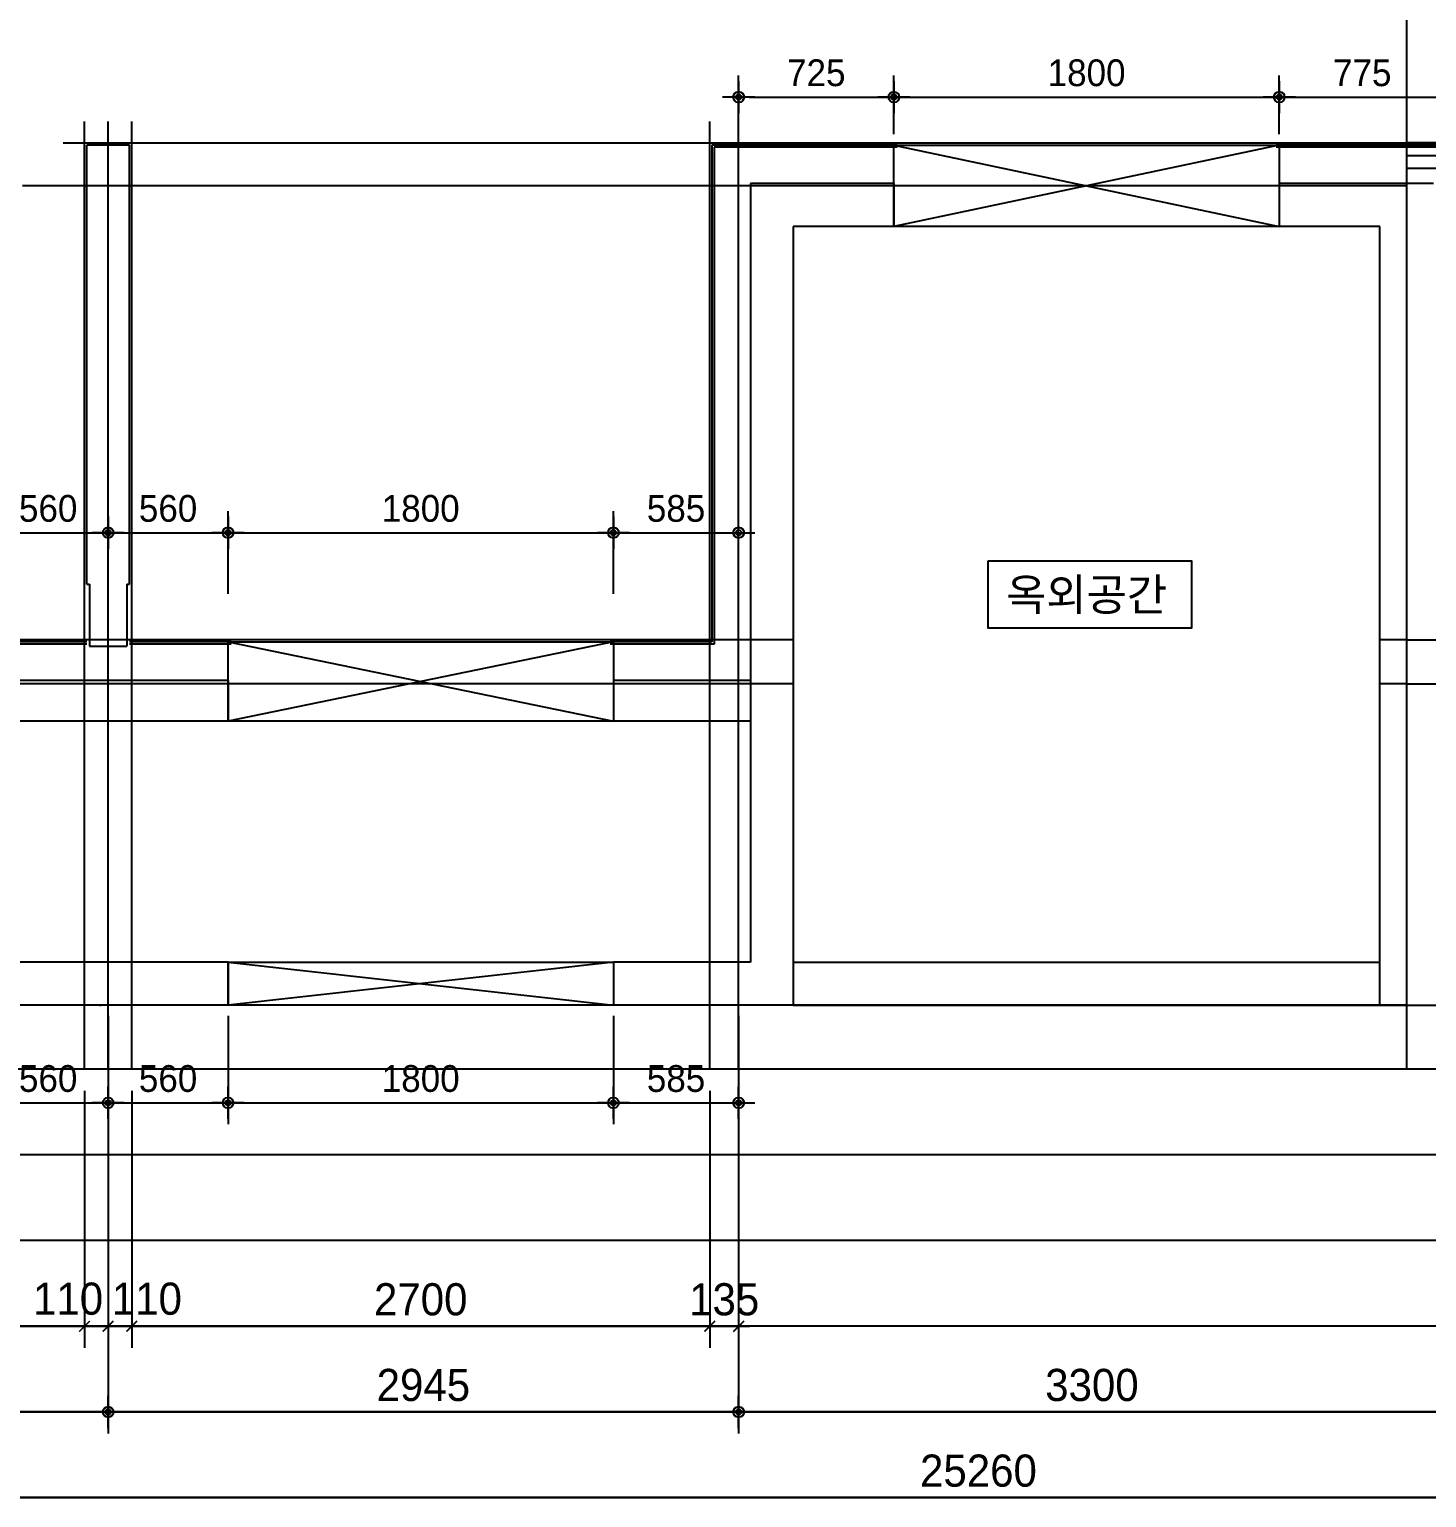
# Model space of a CAD drawing. Header units: millimetres. Extents: x 0 to 92204, y -190080 to 23760.
# Drawn here: x 13425 to 19951, y -154558 to -147703 of the extents above; entities that cross this region are included whole.
import ezdxf
from ezdxf.enums import TextEntityAlignment as Align

# ---------------------------------------------------------------- set-up
doc = ezdxf.new("R2010")
doc.units = ezdxf.units.MM
doc.header["$LTSCALE"] = 100
doc.linetypes.add('AUDIT_D_220706163347-0', pattern=[0])
doc.linetypes.add('CEN', pattern=[62, 60, -1, 0, -1])
doc.layers.get('defpoints').update_dxf_attribs({"color": 139})
for name, color, linetype in [('AA-XXXX-DIMS', 7, 'Continuous'), ('CEN_CON', 1, 'CEN'), ('CEN_WALL', 12, 'CEN'), ('CONC', 2, 'Continuous'), ('DIM', 7, 'AUDIT_D_220706163347-0'), ('ELE3_CON', 7, 'Continuous'), ('MC', 135, 'Continuous'), ('WAL', 3, 'Continuous'), ('WAL_DRY', 7, 'Continuous'), ('실명', 3, 'AUDIT_D_220706163347-0'), ('실명박스', 7, 'AUDIT_D_220706163347-0'), ('창호-open', 4, 'Continuous')]:
    doc.layers.add(name, color=color, linetype=linetype)
doc.styles.add('HAUD01', font='Dotum.ttf')
doc.styles.add('돋움', font='Dotum.ttf')
doc.styles.add('맑은고딕', font='malgun.ttf', dxfattribs={"width": 0.9})
doc.dimstyles.new('DIM-50', dxfattribs={"dimscale": 50, "dimtxt": 3, "dimasz": 1, "dimexe": 2, "dimexo": 2, "dimgap": 1, "dimtad": 1, "dimdec": 0, "dimzin": 0, "dimdsep": 46, "dimtxsty": '맑은고딕', "dimblk1": 'DIMDOT', "dimblk2": 'DIMDOT', "dimsah": 1, "dimcen": 0.09, "dimdle": 2, "dimclrd": 7, "dimclre": 7, "dimclrt": 3, "dimadec": 0, "dimazin": 0, "dimtfac": 1, "dimtdec": 0, "dimtix": 1, "dimtmove": 2, "dimatfit": 3, "dimldrblk": 'DIMDOT', "dimfxl": 1, "dimtolj": 1, "dimtzin": 0, "dimarcsym": 0})
doc.dimstyles.new('MCDIM-50', dxfattribs={"dimscale": 50, "dimtxt": 3, "dimasz": 1, "dimexe": 2, "dimexo": 2, "dimgap": 1, "dimtad": 1, "dimdec": 0, "dimzin": 0, "dimdsep": 46, "dimtxsty": '맑은고딕', "dimblk1": 'ARCHTICK', "dimblk2": 'ARCHTICK', "dimsah": 1, "dimcen": 0.09, "dimdle": 2, "dimclrd": 7, "dimclre": 7, "dimclrt": 3, "dimadec": 0, "dimazin": 0, "dimtfac": 1, "dimtdec": 0, "dimtix": 1, "dimtmove": 2, "dimatfit": 3, "dimldrblk": 'ARCHTICK', "dimfxl": 1, "dimtolj": 1, "dimtzin": 0, "dimarcsym": 0})
doc.dimstyles.new('내부100', dxfattribs={"dimscale": 50, "dimtxt": 2.5, "dimasz": 1, "dimexe": 2, "dimexo": 1, "dimgap": 1, "dimtad": 1, "dimdec": 0, "dimzin": 0, "dimdsep": 46, "dimtxsty": '돋움', "dimblk1": 'DIMDOT', "dimblk2": 'DIMDOT', "dimsah": 1, "dimcen": 0.09, "dimdle": 2, "dimclrd": 7, "dimclre": 7, "dimclrt": 3, "dimadec": 0, "dimazin": 0, "dimtfac": 1, "dimtdec": 0, "dimtix": 1, "dimtmove": 2, "dimatfit": 3, "dimldrblk": 'DIMDOT', "dimfxl": 1, "dimtolj": 1, "dimtzin": 0, "dimarcsym": 0})

# ---------------------------------------------------------------- blocks, each defined once
blk = doc.blocks.new('U-131A(기본)', base_point=(-95320.8, -158830.5))
at = {"layer": 'CEN_CON'}
for p, q in [((-80690.8, -159130.5), (-80690.8, -151455.5)), ((-80690.8, -159130.5), (-80690.8, -151455.5)), ((-86755.8, -159130.5), (-86755.8, -154705.5)), ((-83810.8, -159130.5), (-83810.8, -154705.5)), ((-80690.8, -158830.5), (-95925.8, -158830.5)), ((-80690.8, -158830.5), (-69905.8, -158830.5))]:
    blk.add_line(p, q, dxfattribs=at)
at = {"layer": 'CEN_WALL'}
for p, q in [((-65455.8, -154865.5), (-80690.8, -154865.5)), ((-80690.8, -155005.5), (-84045.8, -155005.5)), ((-83555.8, -157330.5), (-91685.8, -157330.5)), ((-80690.8, -157330.5), (-80815.8, -157330.5)), ((-80690.8, -157330.5), (-65455.8, -157330.5))]:
    blk.add_line(p, q, dxfattribs=at)
at = {"layer": 'CONC'}
for p, q in [((-86855.8, -156865.5), (-86855.8, -154815.5)), ((-86655.8, -154815.5), (-86855.8, -154815.5)), ((-86655.8, -156865.5), (-86655.8, -154815.5)), ((-83755.8, -154995.5), (-83755.8, -158630.5)), ((-83085.8, -154995.5), (-83755.8, -154995.5)), ((-83085.8, -154995.5), (-83085.8, -155195.5)), ((-80565.8, -154995.5), (-81285.8, -154995.5)), ((-81285.8, -154995.5), (-81285.8, -155195.5)), ((-83555.8, -155195.5), (-83555.8, -158830.5)), ((-83085.8, -155195.5), (-83555.8, -155195.5)), ((-80815.8, -155195.5), (-81285.8, -155195.5)), ((-80815.8, -158830.5), (-80815.8, -155195.5)), ((-86855.8, -156865.5), (-86842.8, -156865.5)), ((-86842.8, -156865.5), (-86842.8, -157155.5)), ((-86668.8, -156865.5), (-86668.8, -157155.5)), ((-86668.8, -156865.5), (-86655.8, -156865.5)), ((-86842.8, -157155.5), (-86668.8, -157155.5)), ((-86195.8, -158630.5), (-87315.8, -158630.5)), ((-86195.8, -158630.5), (-86195.8, -158830.5)), ((-83755.8, -158630.5), (-84395.8, -158630.5)), ((-84395.8, -158630.5), (-84395.8, -158830.5)), ((-86195.8, -158830.5), (-87315.8, -158830.5)), ((-83555.8, -158830.5), (-84395.8, -158830.5)), ((-80815.8, -158830.5), (-79955.8, -158830.5))]:
    blk.add_line(p, q, dxfattribs=at)
at = {"layer": 'ELE3_CON'}
for p, q in [((-86195.8, -158630.5), (-84395.8, -158630.5)), ((-83555.8, -158630.5), (-80815.8, -158630.5)), ((-83555.8, -158830.5), (-80815.8, -158830.5))]:
    blk.add_line(p, q, dxfattribs=at)
at = {"layer": 'MC'}
for p, q in [((-86865.8, -159130.5), (-86865.8, -154705.5)), ((-86645.8, -159130.5), (-86645.8, -154705.5)), ((-83945.8, -159130.5), (-83945.8, -154705.5)), ((-86965.8, -154805.5), (-80510.8, -154805.5)), ((-65455.8, -154805.5), (-80690.8, -154805.5)), ((-65455.8, -154925.5), (-80690.8, -154925.5)), ((-83555.8, -157125.5), (-91685.8, -157125.5)), ((-80690.8, -157125.5), (-80815.8, -157125.5)), ((-80690.8, -157125.5), (-65455.8, -157125.5))]:
    blk.add_line(p, q, dxfattribs=at)
at = {"layer": 'WAL'}
for p, q in [((-86195.8, -157315.5), (-87315.8, -157315.5)), ((-86195.8, -157315.5), (-86195.8, -157505.5)), ((-83755.8, -157315.5), (-84395.8, -157315.5)), ((-84395.8, -157315.5), (-84395.8, -157505.5)), ((-86195.8, -157505.5), (-87315.8, -157505.5)), ((-83755.8, -157505.5), (-84395.8, -157505.5))]:
    blk.add_line(p, q, dxfattribs=at)
at = {"layer": 'WAL_DRY'}
for p, q in [((-83935.8, -154815.5), (-83935.8, -157135.5)), ((-83070.8, -154815.5), (-83935.8, -154815.5)), ((-83070.8, -154825.5), (-83925.8, -154825.5)), ((-83925.8, -154825.5), (-83925.8, -157145.5)), ((-80385.8, -154815.5), (-81300.8, -154815.5)), ((-80395.8, -154825.5), (-81300.8, -154825.5)), ((-86855.8, -157135.5), (-87330.8, -157135.5)), ((-86855.8, -157145.5), (-87330.8, -157145.5)), ((-86180.8, -157135.5), (-86655.8, -157135.5)), ((-86180.8, -157145.5), (-86655.8, -157145.5)), ((-83935.8, -157135.5), (-84410.8, -157135.5)), ((-83925.8, -157145.5), (-84410.8, -157145.5))]:
    blk.add_line(p, q, dxfattribs=at)
blk = doc.blocks.new('DIMDOT')
at = {"layer": 'AA-XXXX-DIMS'}
for p, q in [((0, -1.5), (0, 1.5)), ((-1.5, 0), (1.5, 0))]:
    blk.add_line(p, q, dxfattribs=at)
for radius in [0.5, 0.25]:
    blk.add_circle((0, 0), radius, dxfattribs=at)
blk = doc.blocks.new('*D2719')
at = {"layer": 'defpoints', "color": 0, "transparency": 16777216}
for p in [(9073, -176318), (13793, -176318), (13793, -177918)]:
    blk.add_point(p, dxfattribs=at)
at = {"layer": 'DIM', "color": 7, "lineweight": -2, "transparency": 16777216}
for p, q in [((9073, -176418), (9073, -178018)), ((13793, -176418), (13793, -178018)), ((9123, -177918), (13743, -177918))]:
    blk.add_line(p, q, dxfattribs=at)
at = {"layer": 'DIM', "color": 7, "lineweight": -2, "transparency": 16777216, "xscale": 50, "yscale": 50, "zscale": 50, "rotation": 180}
blk.add_blockref('DIMDOT', (9073, -177918), dxfattribs=at)
at = {"layer": 'DIM', "color": 7, "lineweight": -2, "transparency": 16777216, "xscale": 50, "yscale": 50, "zscale": 50}
blk.add_blockref('DIMDOT', (13793, -177918), dxfattribs=at)
at = {"layer": 'DIM', "color": 3, "transparency": 16777216, "insert": (11433, -177792.9), "char_height": 150, "attachment_point": 5, "style": 'HAUD01'}
blk.add_mtext('\\A1;4720', dxfattribs=at)
blk = doc.blocks.new('*D2720')
at = {"layer": 'defpoints', "color": 0, "transparency": 16777216}
for p in [(13793, -176318), (16738, -176318), (16738, -177918)]:
    blk.add_point(p, dxfattribs=at)
at = {"layer": 'DIM', "color": 7, "lineweight": -2, "transparency": 16777216}
for p, q in [((13793, -176418), (13793, -178018)), ((16738, -176418), (16738, -178018)), ((13843, -177918), (16688, -177918))]:
    blk.add_line(p, q, dxfattribs=at)
at = {"layer": 'DIM', "color": 7, "lineweight": -2, "transparency": 16777216, "xscale": 50, "yscale": 50, "zscale": 50, "rotation": 180}
blk.add_blockref('DIMDOT', (13793, -177918), dxfattribs=at)
at = {"layer": 'DIM', "color": 7, "lineweight": -2, "transparency": 16777216, "xscale": 50, "yscale": 50, "zscale": 50}
blk.add_blockref('DIMDOT', (16738, -177918), dxfattribs=at)
at = {"layer": 'DIM', "color": 3, "transparency": 16777216, "insert": (15265.5, -177792.9), "char_height": 150, "attachment_point": 5, "style": 'HAUD01'}
blk.add_mtext('\\A1;2945', dxfattribs=at)
blk = doc.blocks.new('*D2721')
at = {"layer": 'defpoints', "color": 0, "transparency": 16777216}
for p in [(16738, -176318), (20038, -176318), (20038, -177918)]:
    blk.add_point(p, dxfattribs=at)
at = {"layer": 'DIM', "color": 7, "lineweight": -2, "transparency": 16777216}
for p, q in [((16738, -176418), (16738, -178018)), ((20038, -176418), (20038, -178018)), ((16788, -177918), (19988, -177918))]:
    blk.add_line(p, q, dxfattribs=at)
at = {"layer": 'DIM', "color": 7, "lineweight": -2, "transparency": 16777216, "xscale": 50, "yscale": 50, "zscale": 50, "rotation": 180}
blk.add_blockref('DIMDOT', (16738, -177918), dxfattribs=at)
at = {"layer": 'DIM', "color": 7, "lineweight": -2, "transparency": 16777216, "xscale": 50, "yscale": 50, "zscale": 50}
blk.add_blockref('DIMDOT', (20038, -177918), dxfattribs=at)
at = {"layer": 'DIM', "color": 3, "transparency": 16777216, "insert": (18388, -177792.9), "char_height": 150, "attachment_point": 5, "style": 'HAUD01'}
blk.add_mtext('\\A1;3300', dxfattribs=at)
blk = doc.blocks.new('*D2726')
at = {"layer": 'defpoints', "color": 0, "transparency": 16777216}
for p in [(5228, -176318), (30488, -176318), (30488, -178318)]:
    blk.add_point(p, dxfattribs=at)
at = {"layer": 'DIM', "color": 7, "lineweight": -2, "transparency": 16777216}
for p, q in [((5228, -176418), (5228, -178418)), ((30488, -176418), (30488, -178418)), ((5278, -178318), (30438, -178318))]:
    blk.add_line(p, q, dxfattribs=at)
at = {"layer": 'DIM', "color": 7, "lineweight": -2, "transparency": 16777216, "xscale": 50, "yscale": 50, "zscale": 50, "rotation": 180}
blk.add_blockref('DIMDOT', (5228, -178318), dxfattribs=at)
at = {"layer": 'DIM', "color": 7, "lineweight": -2, "transparency": 16777216, "xscale": 50, "yscale": 50, "zscale": 50}
blk.add_blockref('DIMDOT', (30488, -178318), dxfattribs=at)
at = {"layer": 'DIM', "color": 3, "transparency": 16777216, "insert": (17858, -178192.9), "char_height": 150, "attachment_point": 5, "style": 'HAUD01'}
blk.add_mtext('\\A1;25260', dxfattribs=at)
blk = doc.blocks.new('_ArchTick')
at = {"color": 0, "linetype": 'ByBlock', "const_width": 0.15}
blk.add_lwpolyline([(-0.5, -0.5), (0.5, 0.5)], dxfattribs=at)
blk = doc.blocks.new('*D2731')
at = {"layer": 'defpoints', "color": 0, "linetype": 'ByBlock', "transparency": 16777216}
for p in [(9183, -176318), (13683, -176318), (13683, -177518)]:
    blk.add_point(p, dxfattribs=at)
at = {"layer": 'DIM', "color": 7, "linetype": 'ByBlock', "lineweight": -2, "transparency": 16777216}
for p, q in [((9183, -176418), (9183, -177618)), ((13683, -176418), (13683, -177618)), ((9083, -177518), (13783, -177518))]:
    blk.add_line(p, q, dxfattribs=at)
at = {"layer": 'DIM', "color": 7, "linetype": 'ByBlock', "lineweight": -2, "transparency": 16777216, "xscale": 50, "yscale": 50, "zscale": 50, "rotation": 180}
blk.add_blockref('_ArchTick', (9183, -177518), dxfattribs=at)
at = {"layer": 'DIM', "color": 7, "linetype": 'ByBlock', "lineweight": -2, "transparency": 16777216, "xscale": 50, "yscale": 50, "zscale": 50}
blk.add_blockref('_ArchTick', (13683, -177518), dxfattribs=at)
at = {"layer": 'DIM', "color": 3, "linetype": 'ByBlock', "transparency": 16777216, "insert": (11433, -177392.9), "char_height": 150, "attachment_point": 5, "style": 'HAUD01'}
blk.add_mtext('\\A1;4500', dxfattribs=at)
blk = doc.blocks.new('*D2732')
at = {"layer": 'defpoints', "color": 0, "linetype": 'ByBlock', "transparency": 16777216}
for p in [(13683, -176318), (13793, -176318), (13793, -177518)]:
    blk.add_point(p, dxfattribs=at)
at = {"layer": 'DIM', "color": 7, "linetype": 'ByBlock', "lineweight": -2, "transparency": 16777216}
for p, q in [((13683, -176418), (13683, -177618)), ((13793, -176418), (13793, -177618)), ((13583, -177518), (13893, -177518))]:
    blk.add_line(p, q, dxfattribs=at)
at = {"layer": 'DIM', "color": 7, "linetype": 'ByBlock', "lineweight": -2, "transparency": 16777216, "xscale": 50, "yscale": 50, "zscale": 50, "rotation": 180}
blk.add_blockref('_ArchTick', (13683, -177518), dxfattribs=at)
at = {"layer": 'DIM', "color": 7, "linetype": 'ByBlock', "lineweight": -2, "transparency": 16777216, "xscale": 50, "yscale": 50, "zscale": 50}
blk.add_blockref('_ArchTick', (13793, -177518), dxfattribs=at)
at = {"layer": 'DIM', "color": 3, "linetype": 'ByBlock', "transparency": 16777216, "insert": (13606, -177390.1), "char_height": 150, "attachment_point": 5, "style": 'HAUD01'}
blk.add_mtext('\\A1;110', dxfattribs=at)
blk = doc.blocks.new('*D2733')
at = {"layer": 'defpoints', "color": 0, "linetype": 'ByBlock', "transparency": 16777216}
for p in [(13793, -176318), (13903, -176318), (13903, -177518)]:
    blk.add_point(p, dxfattribs=at)
at = {"layer": 'DIM', "color": 7, "linetype": 'ByBlock', "lineweight": -2, "transparency": 16777216}
for p, q in [((13793, -176418), (13793, -177618)), ((13903, -176418), (13903, -177618)), ((13693, -177518), (14003, -177518))]:
    blk.add_line(p, q, dxfattribs=at)
at = {"layer": 'DIM', "color": 7, "linetype": 'ByBlock', "lineweight": -2, "transparency": 16777216, "xscale": 50, "yscale": 50, "zscale": 50, "rotation": 180}
blk.add_blockref('_ArchTick', (13793, -177518), dxfattribs=at)
at = {"layer": 'DIM', "color": 7, "linetype": 'ByBlock', "lineweight": -2, "transparency": 16777216, "xscale": 50, "yscale": 50, "zscale": 50}
blk.add_blockref('_ArchTick', (13903, -177518), dxfattribs=at)
at = {"layer": 'DIM', "color": 3, "linetype": 'ByBlock', "transparency": 16777216, "insert": (13974.1, -177390.1), "char_height": 150, "attachment_point": 5, "style": 'HAUD01'}
blk.add_mtext('\\A1;110', dxfattribs=at)
blk = doc.blocks.new('*D2734')
at = {"layer": 'defpoints', "color": 0, "linetype": 'ByBlock', "transparency": 16777216}
for p in [(13903, -176318), (16603, -176318), (16603, -177518)]:
    blk.add_point(p, dxfattribs=at)
at = {"layer": 'DIM', "color": 7, "linetype": 'ByBlock', "lineweight": -2, "transparency": 16777216}
for p, q in [((13903, -176418), (13903, -177618)), ((16603, -176418), (16603, -177618)), ((13803, -177518), (16703, -177518))]:
    blk.add_line(p, q, dxfattribs=at)
at = {"layer": 'DIM', "color": 7, "linetype": 'ByBlock', "lineweight": -2, "transparency": 16777216, "xscale": 50, "yscale": 50, "zscale": 50, "rotation": 180}
blk.add_blockref('_ArchTick', (13903, -177518), dxfattribs=at)
at = {"layer": 'DIM', "color": 7, "linetype": 'ByBlock', "lineweight": -2, "transparency": 16777216, "xscale": 50, "yscale": 50, "zscale": 50}
blk.add_blockref('_ArchTick', (16603, -177518), dxfattribs=at)
at = {"layer": 'DIM', "color": 3, "linetype": 'ByBlock', "transparency": 16777216, "insert": (15253, -177392.9), "char_height": 150, "attachment_point": 5, "style": 'HAUD01'}
blk.add_mtext('\\A1;2700', dxfattribs=at)
blk = doc.blocks.new('*D2735')
at = {"layer": 'defpoints', "color": 0, "linetype": 'ByBlock', "transparency": 16777216}
for p in [(16603, -176318), (16738, -176318), (16738, -177518)]:
    blk.add_point(p, dxfattribs=at)
at = {"layer": 'DIM', "color": 7, "linetype": 'ByBlock', "lineweight": -2, "transparency": 16777216}
for p, q in [((16603, -176418), (16603, -177618)), ((16738, -176418), (16738, -177618)), ((16603, -177518), (16553, -177518)), ((16603, -177518), (16738, -177518)), ((16738, -177518), (16788, -177518))]:
    blk.add_line(p, q, dxfattribs=at)
at = {"layer": 'DIM', "color": 7, "linetype": 'ByBlock', "lineweight": -2, "transparency": 16777216, "xscale": 50, "yscale": 50, "zscale": 50}
blk.add_blockref('_ArchTick', (16603, -177518), dxfattribs=at)
at = {"layer": 'DIM', "color": 7, "linetype": 'ByBlock', "lineweight": -2, "transparency": 16777216, "xscale": 50, "yscale": 50, "zscale": 50, "rotation": 180}
blk.add_blockref('_ArchTick', (16738, -177518), dxfattribs=at)
at = {"layer": 'DIM', "color": 3, "linetype": 'ByBlock', "transparency": 16777216, "insert": (16670.5, -177392.9), "char_height": 150, "attachment_point": 5, "style": 'HAUD01'}
blk.add_mtext('\\A1;135', dxfattribs=at)
blk = doc.blocks.new('*D1642')
at = {"layer": 'defpoints', "color": 0, "transparency": 16777216}
for p in [(13233, -152258), (13793, -152258), (13793, -152714.7)]:
    blk.add_point(p, dxfattribs=at)
at = {"layer": 'DIM', "color": 7, "lineweight": -2, "transparency": 16777216}
for p, q in [((13233, -152308), (13233, -152814.7)), ((13793, -152308), (13793, -152814.7)), ((13283, -152714.7), (13743, -152714.7))]:
    blk.add_line(p, q, dxfattribs=at)
at = {"layer": 'DIM', "color": 7, "lineweight": -2, "transparency": 16777216, "xscale": 50, "yscale": 50, "zscale": 50, "rotation": 180}
blk.add_blockref('DIMDOT', (13233, -152714.7), dxfattribs=at)
at = {"layer": 'DIM', "color": 7, "lineweight": -2, "transparency": 16777216, "xscale": 50, "yscale": 50, "zscale": 50}
blk.add_blockref('DIMDOT', (13793, -152714.7), dxfattribs=at)
at = {"layer": 'DIM', "color": 3, "transparency": 16777216, "insert": (13513, -152602.1), "char_height": 125, "attachment_point": 5, "style": '돋움'}
blk.add_mtext('\\A1;560', dxfattribs=at)
blk = doc.blocks.new('*D1643')
at = {"layer": 'defpoints', "color": 0, "transparency": 16777216}
for p in [(13793, -152258), (14353, -152258), (14353, -152714.7)]:
    blk.add_point(p, dxfattribs=at)
at = {"layer": 'DIM', "color": 7, "lineweight": -2, "transparency": 16777216}
for p, q in [((13793, -152308), (13793, -152814.7)), ((14353, -152308), (14353, -152814.7)), ((13843, -152714.7), (14303, -152714.7))]:
    blk.add_line(p, q, dxfattribs=at)
at = {"layer": 'DIM', "color": 7, "lineweight": -2, "transparency": 16777216, "xscale": 50, "yscale": 50, "zscale": 50, "rotation": 180}
blk.add_blockref('DIMDOT', (13793, -152714.7), dxfattribs=at)
at = {"layer": 'DIM', "color": 7, "lineweight": -2, "transparency": 16777216, "xscale": 50, "yscale": 50, "zscale": 50}
blk.add_blockref('DIMDOT', (14353, -152714.7), dxfattribs=at)
at = {"layer": 'DIM', "color": 3, "transparency": 16777216, "insert": (14073, -152602.1), "char_height": 125, "attachment_point": 5, "style": '돋움'}
blk.add_mtext('\\A1;560', dxfattribs=at)
blk = doc.blocks.new('*D1644')
at = {"layer": 'defpoints', "color": 0, "transparency": 16777216}
for p in [(14353, -152258), (16153, -152258), (16153, -152714.7)]:
    blk.add_point(p, dxfattribs=at)
at = {"layer": 'DIM', "color": 7, "lineweight": -2, "transparency": 16777216}
for p, q in [((14353, -152308), (14353, -152814.7)), ((16153, -152308), (16153, -152814.7)), ((14403, -152714.7), (16103, -152714.7))]:
    blk.add_line(p, q, dxfattribs=at)
at = {"layer": 'DIM', "color": 7, "lineweight": -2, "transparency": 16777216, "xscale": 50, "yscale": 50, "zscale": 50, "rotation": 180}
blk.add_blockref('DIMDOT', (14353, -152714.7), dxfattribs=at)
at = {"layer": 'DIM', "color": 7, "lineweight": -2, "transparency": 16777216, "xscale": 50, "yscale": 50, "zscale": 50}
blk.add_blockref('DIMDOT', (16153, -152714.7), dxfattribs=at)
at = {"layer": 'DIM', "color": 3, "transparency": 16777216, "insert": (15253, -152602.1), "char_height": 125, "attachment_point": 5, "style": '돋움'}
blk.add_mtext('\\A1;1800', dxfattribs=at)
blk = doc.blocks.new('*D1645')
at = {"layer": 'defpoints', "color": 0, "transparency": 16777216}
for p in [(16153, -152258), (16738, -152258), (16738, -152714.7)]:
    blk.add_point(p, dxfattribs=at)
at = {"layer": 'DIM', "color": 7, "lineweight": -2, "transparency": 16777216}
for p, q in [((16153, -152308), (16153, -152814.7)), ((16738, -152308), (16738, -152814.7)), ((16203, -152714.7), (16688, -152714.7))]:
    blk.add_line(p, q, dxfattribs=at)
at = {"layer": 'DIM', "color": 7, "lineweight": -2, "transparency": 16777216, "xscale": 50, "yscale": 50, "zscale": 50, "rotation": 180}
blk.add_blockref('DIMDOT', (16153, -152714.7), dxfattribs=at)
at = {"layer": 'DIM', "color": 7, "lineweight": -2, "transparency": 16777216, "xscale": 50, "yscale": 50, "zscale": 50}
blk.add_blockref('DIMDOT', (16738, -152714.7), dxfattribs=at)
at = {"layer": 'DIM', "color": 3, "transparency": 16777216, "insert": (16445.5, -152602.1), "char_height": 125, "attachment_point": 5, "style": '돋움'}
blk.add_mtext('\\A1;585', dxfattribs=at)
blk = doc.blocks.new('*D1663')
at = {"layer": 'defpoints', "color": 0, "transparency": 16777216}
for p in [(13793, -150052.8), (13233, -150388), (13793, -150388)]:
    blk.add_point(p, dxfattribs=at)
at = {"layer": 'DIM', "color": 7, "lineweight": -2, "transparency": 16777216}
for p, q in [((13233, -150338), (13233, -149952.8)), ((13793, -150338), (13793, -149952.8)), ((13283, -150052.8), (13743, -150052.8))]:
    blk.add_line(p, q, dxfattribs=at)
at = {"layer": 'DIM', "color": 7, "lineweight": -2, "transparency": 16777216, "xscale": 50, "yscale": 50, "zscale": 50, "rotation": 180}
blk.add_blockref('DIMDOT', (13233, -150052.8), dxfattribs=at)
at = {"layer": 'DIM', "color": 7, "lineweight": -2, "transparency": 16777216, "xscale": 50, "yscale": 50, "zscale": 50}
blk.add_blockref('DIMDOT', (13793, -150052.8), dxfattribs=at)
at = {"layer": 'DIM', "color": 3, "transparency": 16777216, "insert": (13513, -149940.3), "char_height": 125, "attachment_point": 5, "style": '돋움'}
blk.add_mtext('\\A1;560', dxfattribs=at)
blk = doc.blocks.new('*D1664')
at = {"layer": 'defpoints', "color": 0, "transparency": 16777216}
for p in [(14353, -150052.8), (13793, -150388), (14353, -150388)]:
    blk.add_point(p, dxfattribs=at)
at = {"layer": 'DIM', "color": 7, "lineweight": -2, "transparency": 16777216}
for p, q in [((13793, -150338), (13793, -149952.8)), ((14353, -150338), (14353, -149952.8)), ((13843, -150052.8), (14303, -150052.8))]:
    blk.add_line(p, q, dxfattribs=at)
at = {"layer": 'DIM', "color": 7, "lineweight": -2, "transparency": 16777216, "xscale": 50, "yscale": 50, "zscale": 50, "rotation": 180}
blk.add_blockref('DIMDOT', (13793, -150052.8), dxfattribs=at)
at = {"layer": 'DIM', "color": 7, "lineweight": -2, "transparency": 16777216, "xscale": 50, "yscale": 50, "zscale": 50}
blk.add_blockref('DIMDOT', (14353, -150052.8), dxfattribs=at)
at = {"layer": 'DIM', "color": 3, "transparency": 16777216, "insert": (14073, -149940.3), "char_height": 125, "attachment_point": 5, "style": '돋움'}
blk.add_mtext('\\A1;560', dxfattribs=at)
blk = doc.blocks.new('*D1665')
at = {"layer": 'defpoints', "color": 0, "transparency": 16777216}
for p in [(16153, -150052.8), (14353, -150388), (16153, -150388)]:
    blk.add_point(p, dxfattribs=at)
at = {"layer": 'DIM', "color": 7, "lineweight": -2, "transparency": 16777216}
for p, q in [((14353, -150338), (14353, -149952.8)), ((16153, -150338), (16153, -149952.8)), ((14403, -150052.8), (16103, -150052.8))]:
    blk.add_line(p, q, dxfattribs=at)
at = {"layer": 'DIM', "color": 7, "lineweight": -2, "transparency": 16777216, "xscale": 50, "yscale": 50, "zscale": 50, "rotation": 180}
blk.add_blockref('DIMDOT', (14353, -150052.8), dxfattribs=at)
at = {"layer": 'DIM', "color": 7, "lineweight": -2, "transparency": 16777216, "xscale": 50, "yscale": 50, "zscale": 50}
blk.add_blockref('DIMDOT', (16153, -150052.8), dxfattribs=at)
at = {"layer": 'DIM', "color": 3, "transparency": 16777216, "insert": (15253, -149940.3), "char_height": 125, "attachment_point": 5, "style": '돋움'}
blk.add_mtext('\\A1;1800', dxfattribs=at)
blk = doc.blocks.new('*D1666')
at = {"layer": 'defpoints', "color": 0, "transparency": 16777216}
for p in [(16738, -150052.8), (16153, -150388), (16738, -150388)]:
    blk.add_point(p, dxfattribs=at)
at = {"layer": 'DIM', "color": 7, "lineweight": -2, "transparency": 16777216}
for p, q in [((16153, -150338), (16153, -149952.8)), ((16738, -150338), (16738, -149952.8)), ((16203, -150052.8), (16688, -150052.8))]:
    blk.add_line(p, q, dxfattribs=at)
at = {"layer": 'DIM', "color": 7, "lineweight": -2, "transparency": 16777216, "xscale": 50, "yscale": 50, "zscale": 50, "rotation": 180}
blk.add_blockref('DIMDOT', (16153, -150052.8), dxfattribs=at)
at = {"layer": 'DIM', "color": 7, "lineweight": -2, "transparency": 16777216, "xscale": 50, "yscale": 50, "zscale": 50}
blk.add_blockref('DIMDOT', (16738, -150052.8), dxfattribs=at)
at = {"layer": 'DIM', "color": 3, "transparency": 16777216, "insert": (16445.5, -149940.3), "char_height": 125, "attachment_point": 5, "style": '돋움'}
blk.add_mtext('\\A1;585', dxfattribs=at)
blk = doc.blocks.new('*D1686')
at = {"layer": 'defpoints', "color": 0, "transparency": 16777216}
for p in [(17463, -148019.1), (16738, -148243), (17463, -148243)]:
    blk.add_point(p, dxfattribs=at)
at = {"layer": 'DIM', "color": 7, "lineweight": -2, "transparency": 16777216}
for p, q in [((16738, -148193), (16738, -147919.1)), ((17463, -148193), (17463, -147919.1)), ((16788, -148019.1), (17413, -148019.1))]:
    blk.add_line(p, q, dxfattribs=at)
at = {"layer": 'DIM', "color": 7, "lineweight": -2, "transparency": 16777216, "xscale": 50, "yscale": 50, "zscale": 50, "rotation": 180}
blk.add_blockref('DIMDOT', (16738, -148019.1), dxfattribs=at)
at = {"layer": 'DIM', "color": 7, "lineweight": -2, "transparency": 16777216, "xscale": 50, "yscale": 50, "zscale": 50}
blk.add_blockref('DIMDOT', (17463, -148019.1), dxfattribs=at)
at = {"layer": 'DIM', "color": 3, "transparency": 16777216, "insert": (17100.5, -147906.5), "char_height": 125, "attachment_point": 5, "style": '돋움'}
blk.add_mtext('\\A1;725', dxfattribs=at)
blk = doc.blocks.new('*D1687')
at = {"layer": 'defpoints', "color": 0, "transparency": 16777216}
for p in [(19263, -148019.1), (17463, -148243), (19263, -148243)]:
    blk.add_point(p, dxfattribs=at)
at = {"layer": 'DIM', "color": 7, "lineweight": -2, "transparency": 16777216}
for p, q in [((17463, -148193), (17463, -147919.1)), ((19263, -148193), (19263, -147919.1)), ((17513, -148019.1), (19213, -148019.1))]:
    blk.add_line(p, q, dxfattribs=at)
at = {"layer": 'DIM', "color": 7, "lineweight": -2, "transparency": 16777216, "xscale": 50, "yscale": 50, "zscale": 50, "rotation": 180}
blk.add_blockref('DIMDOT', (17463, -148019.1), dxfattribs=at)
at = {"layer": 'DIM', "color": 7, "lineweight": -2, "transparency": 16777216, "xscale": 50, "yscale": 50, "zscale": 50}
blk.add_blockref('DIMDOT', (19263, -148019.1), dxfattribs=at)
at = {"layer": 'DIM', "color": 3, "transparency": 16777216, "insert": (18363, -147906.5), "char_height": 125, "attachment_point": 5, "style": '돋움'}
blk.add_mtext('\\A1;1800', dxfattribs=at)
blk = doc.blocks.new('*D1676')
at = {"layer": 'defpoints', "color": 0, "transparency": 16777216}
for p in [(20038, -148019.1), (19263, -148243), (20038, -148243)]:
    blk.add_point(p, dxfattribs=at)
at = {"layer": 'DIM', "color": 7, "lineweight": -2, "transparency": 16777216}
for p, q in [((19263, -148193), (19263, -147919.1)), ((20038, -148193), (20038, -147919.1)), ((19313, -148019.1), (19988, -148019.1))]:
    blk.add_line(p, q, dxfattribs=at)
at = {"layer": 'DIM', "color": 7, "lineweight": -2, "transparency": 16777216, "xscale": 50, "yscale": 50, "zscale": 50, "rotation": 180}
blk.add_blockref('DIMDOT', (19263, -148019.1), dxfattribs=at)
at = {"layer": 'DIM', "color": 7, "lineweight": -2, "transparency": 16777216, "xscale": 50, "yscale": 50, "zscale": 50}
blk.add_blockref('DIMDOT', (20038, -148019.1), dxfattribs=at)
at = {"layer": 'DIM', "color": 3, "transparency": 16777216, "insert": (19650.5, -147906.5), "char_height": 125, "attachment_point": 5, "style": '돋움'}
blk.add_mtext('\\A1;775', dxfattribs=at)
blk = doc.blocks.new('DIM-1108')
at = {"layer": 'DIM'}
for base, p1, p2, picture, middle in [((30488, -178318), (5228, -176318), (30488, -176318), '*D2726', (17858, -178192.9)), ((13793, -177918), (9073, -176318), (13793, -176318), '*D2719', (11433, -177792.9)), ((16738, -177918), (13793, -176318), (16738, -176318), '*D2720', (15265.5, -177792.9)), ((20038, -177918), (16738, -176318), (20038, -176318), '*D2721', (18388, -177792.9))]:
    dim = blk.add_linear_dim(base=base, p1=p1, p2=p2, angle=180, dimstyle='DIM-50', override={"dimscale": 50, "dimtxsty": 'HAUD01'}, dxfattribs=at)
    dim.commit()
    dim.dimension.update_dxf_attribs({"geometry": picture, "text_midpoint": middle})
at = {"layer": 'DIM', "linetype": 'ByBlock'}
for base, p1, p2, picture, middle in [((13683, -177518), (9183, -176318), (13683, -176318), '*D2731', (11433, -177392.9)), ((16603, -177518), (13903, -176318), (16603, -176318), '*D2734', (15253, -177392.9)), ((16738, -177518), (16603, -176318), (16738, -176318), '*D2735', (16670.5, -177392.9))]:
    dim = blk.add_linear_dim(base=base, p1=p1, p2=p2, angle=180, dimstyle='MCDIM-50', override={"dimtxsty": 'HAUD01'}, dxfattribs=at)
    dim.commit()
    dim.dimension.update_dxf_attribs({"geometry": picture, "text_midpoint": middle})
for base, p1, p2, picture, middle in [((13793, -177518), (13683, -176318), (13793, -176318), '*D2732', (13606, -177390.1)), ((13903, -177518), (13793, -176318), (13903, -176318), '*D2733', (13974.1, -177390.1))]:
    dim = blk.add_linear_dim(base=base, p1=p1, p2=p2, angle=180, dimstyle='MCDIM-50', override={"dimtxsty": 'HAUD01'}, dxfattribs=at)
    dim.commit()
    dim.dimension.update_dxf_attribs({"geometry": picture, "text_midpoint": middle, "dimtype": 128})

msp = doc.modelspace()

# ---------------------------------------------------------------- linework, layer by layer
at = {"layer": 'CEN_CON'}
msp.add_line((16603, -148433), (13393, -148433), dxfattribs=at)
at = {"layer": 'defpoints'}
for points in [[(1576.9, -136833), (37093, -136833), (37093, -154558), (1576.9, -154558)], [(1976.9, -137233), (36693, -137233), (36693, -154158), (1976.9, -154158)], [(2376.9, -137633), (36293, -137633), (36293, -153758), (2376.9, -153758)], [(2776.9, -138033), (35893, -138033), (35893, -153358), (2776.9, -153358)], [(3176.9, -138433), (35493, -138433), (35493, -152958), (3176.9, -152958)], [(3576.9, -138833), (35093, -138833), (35093, -152558), (3576.9, -152558)]]:
    msp.add_lwpolyline(points, close=True, dxfattribs=at)
at = {"layer": '실명박스'}
msp.add_lwpolyline([(17901.4, -150185.3), (17901.4, -150497.8), (18853.9, -150497.8), (18853.9, -150185.3)], close=True, dxfattribs=at)
at = {"layer": '창호-open'}
for p, q in [((19263, -148243), (17463, -148623)), ((17463, -148243), (19263, -148623)), ((16153, -150563), (14353, -150933)), ((14353, -150563), (16153, -150933)), ((16153, -152058), (14353, -152258)), ((14353, -152058), (16153, -152258))]:
    msp.add_line(p, q, dxfattribs=at)
for points in [[(17463, -148243), (19263, -148243), (19263, -148623), (17463, -148623)], [(14353, -150563), (16153, -150563), (16153, -150933), (14353, -150933)], [(14353, -152058), (16153, -152058), (16153, -152258), (14353, -152258)]]:
    msp.add_lwpolyline(points, close=True, dxfattribs=at)

# ---------------------------------------------------------------- block references
for name, p in [('DIM-1108', (0, 23760)), ('U-131A(기본)', (5228, -152258))]:
    msp.add_blockref(name, p)

# ---------------------------------------------------------------- texts
at = {"layer": '실명', "style": 'HAUD01'}
msp.add_text('옥외공간', height=150, dxfattribs=at).set_placement((18363, -150340.5), align=Align.MIDDLE)

# ---------------------------------------------------------------- dimensions: what is measured, and where the dimension line sits
at = {"layer": 'DIM'}
for base, p1, p2, picture, middle in [((17463, -148019.1), (16738, -148243), (17463, -148243), '*D1686', (17100.5, -147906.5)), ((19263, -148019.1), (17463, -148243), (19263, -148243), '*D1687', (18363, -147906.5)), ((20038, -148019.1), (19263, -148243), (20038, -148243), '*D1676', (19650.5, -147906.5)), ((13793, -150052.8), (13233, -150388), (13793, -150388), '*D1663', (13513, -149940.3)), ((14353, -150052.8), (13793, -150388), (14353, -150388), '*D1664', (14073, -149940.3)), ((16153, -150052.8), (14353, -150388), (16153, -150388), '*D1665', (15253, -149940.3)), ((16738, -150052.8), (16153, -150388), (16738, -150388), '*D1666', (16445.5, -149940.3))]:
    dim = msp.add_linear_dim(base=base, p1=p1, p2=p2, dimstyle='내부100', override={"dimscale": 50}, dxfattribs=at)
    dim.commit()
    dim.dimension.update_dxf_attribs({"geometry": picture, "text_midpoint": middle})
for base, p1, p2, picture, middle in [((13793, -152714.7), (13233, -152258), (13793, -152258), '*D1642', (13513, -152602.1)), ((14353, -152714.7), (13793, -152258), (14353, -152258), '*D1643', (14073, -152602.1)), ((16153, -152714.7), (14353, -152258), (16153, -152258), '*D1644', (15253, -152602.1)), ((16738, -152714.7), (16153, -152258), (16738, -152258), '*D1645', (16445.5, -152602.1))]:
    dim = msp.add_linear_dim(base=base, p1=p1, p2=p2, angle=180, dimstyle='내부100', override={"dimscale": 50}, dxfattribs=at)
    dim.commit()
    dim.dimension.update_dxf_attribs({"geometry": picture, "text_midpoint": middle})

doc.saveas('drawing.dxf')
